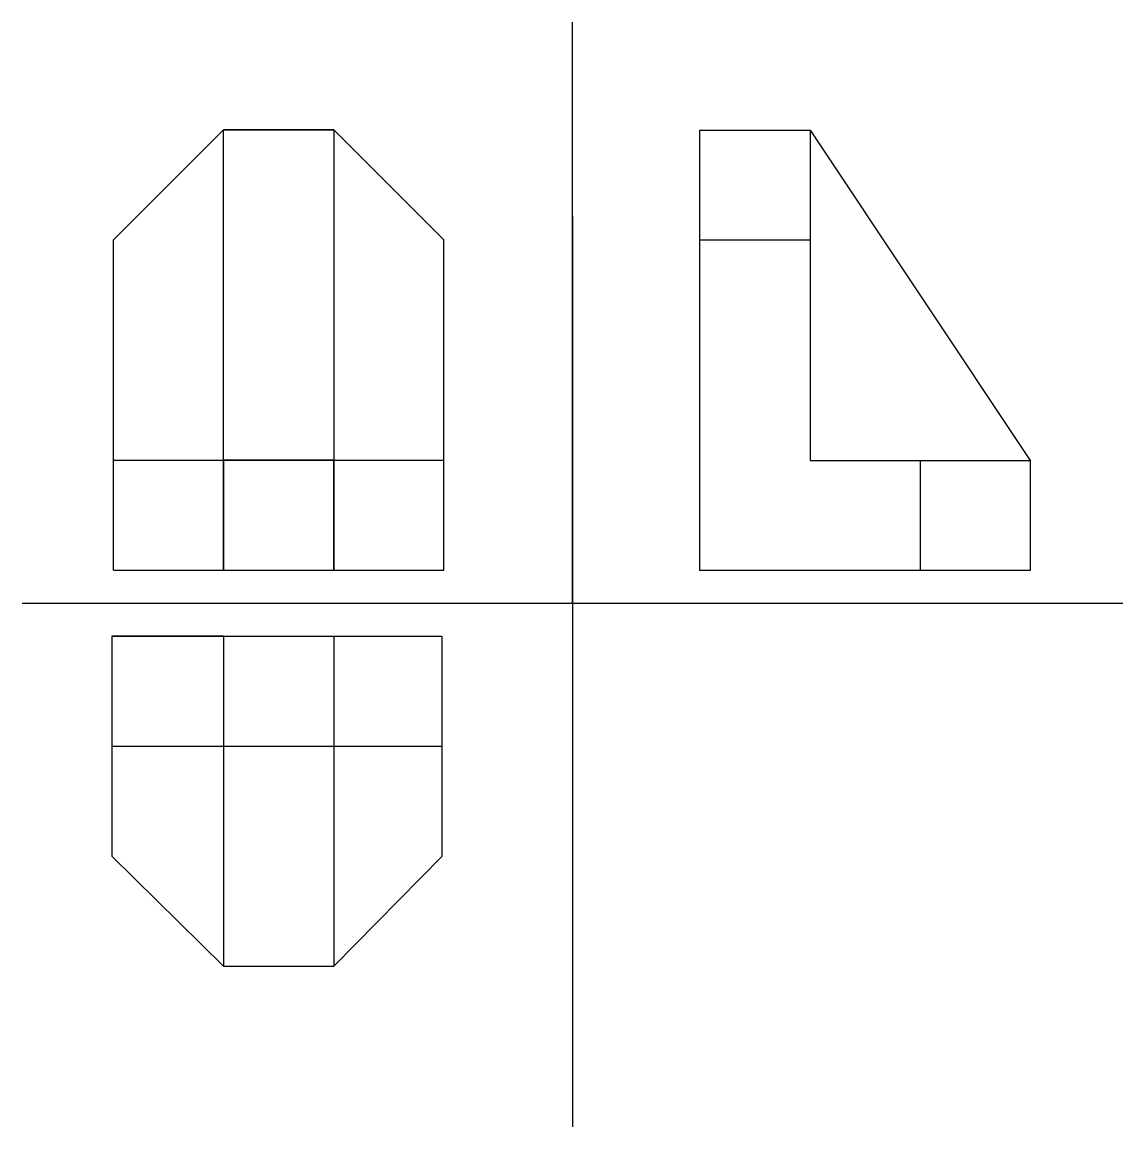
# Model space of a CAD drawing. Header units: millimetres. Extents: x 6 to 106, y -42 to 58.
import ezdxf

# ---------------------------------------------------------------- set-up
doc = ezdxf.new("R2010")
doc.units = ezdxf.units.MM
doc.header["$MEASUREMENT"] = 0

msp = doc.modelspace()

# ---------------------------------------------------------------- linework, layer by layer
for p, q in [((55.75, 49.64), (55.75, 58.22)), ((55.75, 40.6), (55.75, 49.64)), ((24.06, 48.43), (14.06, 38.43)), ((24.06, 8.43), (24.06, 48.43)), ((24.06, 48.43), (34.06, 48.43)), ((34.06, 48.43), (24.06, 48.43)), ((34.06, 48.43), (34.06, 8.43)), ((44.06, 38.43), (34.06, 48.43)), ((67.33, 8.39), (67.33, 48.39)), ((67.33, 48.39), (77.33, 48.39)), ((77.33, 48.39), (77.33, 18.39)), ((77.33, 48.39), (97.33, 18.39)), ((55.75, 5.43), (55.75, 40.6)), ((55.75, 40.6), (55.75, -25.4)), ((14.06, 8.43), (14.06, 38.43)), ((44.06, 8.43), (44.06, 38.43)), ((44.06, 18.43), (44.06, 38.43)), ((67.33, 38.43), (74.33, 38.43)), ((74.33, 38.43), (77.33, 38.43)), ((14.06, 8.43), (14.06, 18.43)), ((14.06, 18.43), (24.06, 18.43)), ((24.06, 18.43), (24.06, 8.43)), ((34.06, 18.43), (24.06, 18.43)), ((24.06, 18.43), (44.06, 18.43)), ((34.06, 8.43), (34.06, 18.43)), ((77.33, 18.39), (97.33, 18.39)), ((84.33, 18.43), (84.33, 18.43)), ((87.33, 18.39), (87.33, 8.39)), ((94.33, 18.43), (94.33, 18.43)), ((97.33, 18.39), (97.33, 8.39)), ((14.06, 8.43), (44.06, 8.43)), ((97.33, 8.39), (67.33, 8.39)), ((5.75, 5.43), (105.75, 5.43)), ((24.06, 2.43), (13.91, 2.43)), ((13.91, 2.43), (24.06, 2.43)), ((13.91, 2.43), (43.91, 2.43)), ((13.91, 2.43), (13.91, -17.57)), ((24.06, 2.43), (24.06, -27.57)), ((34.06, 2.43), (34.06, -27.57)), ((43.91, -17.57), (43.91, 2.43)), ((13.91, -7.57), (43.91, -7.57)), ((13.91, -17.57), (24.06, -27.57)), ((43.91, -17.57), (34.06, -27.57)), ((55.75, -25.4), (55.75, -35.12)), ((24.06, -27.57), (34.06, -27.57)), ((55.75, -35.12), (55.75, -42.16))]:
    msp.add_line(p, q)

doc.saveas('drawing.dxf')
